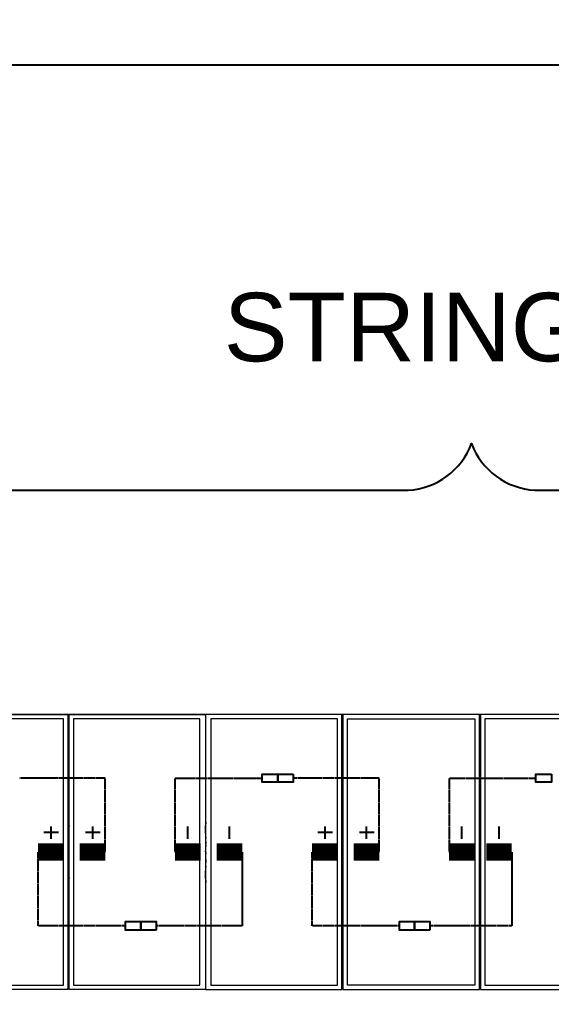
# Model space of a CAD drawing. Header units: feet. Extents: x -13743 to 68376, y -48 to 67763.
# Drawn here: x 2771.3 to 2926.7, y 2423.5 to 2706.7 of the extents above; entities that cross this region are included whole.
import ezdxf

# ---------------------------------------------------------------- set-up
doc = ezdxf.new("R2010")
doc.units = ezdxf.units.FT
doc.header["$MEASUREMENT"] = 0
doc.linetypes.add('HIDDEN', pattern=[0.375, 0.25, -0.125])
for name, color, linetype in [('E-HARN-COMP', 8, 'Continuous'), ('E-TRNK-CABL-NEG', 6, 'HIDDEN'), ('E-TRUNK-CABLE-POS', 6, 'HIDDEN'), ('G-ANNO-TEXT', 1, 'Continuous'), ('Polarity-Text', 7, 'Continuous')]:
    doc.layers.add(name, color=color, linetype=linetype)
doc.styles.add('NEI-A', font='arial.ttf')

# ---------------------------------------------------------------- blocks, each defined once
blk = doc.blocks.new('A$C47dfd34d')
at = {"lineweight": 5}
for points in [[(4.0715, 0.4133), (2.2182, 0.4133)], [(3.0415, 0.2467), (3.0415, 0.2433)], [(3.0432, 0.2467), (3.0415, 0.235)], [(3.2482, 0.235), (3.2482, 0.2467), (3.2482, 0.2433)], [(3.4532, 0.235), (3.4549, 0.2467), (3.4549, 0.2433)], [(3.6599, 0.2467), (3.6599, 0.2433)], [(3.6615, 0.2467), (3.6599, 0.235)], [(3.0415, 0.2283), (3.0432, 0.2283)], [(3.0432, 0.2217), (3.0415, 0.2217)], [(3.0415, 0.22), (3.0432, 0.22)], [(3.2482, 0.2283), (3.2499, 0.2283)], [(3.2482, 0.2217), (3.2499, 0.2217)], [(3.2482, 0.22), (3.2499, 0.22)], [(3.4532, 0.2283), (3.4549, 0.2283)], [(3.4549, 0.2217), (3.4532, 0.2217)], [(3.4532, 0.22), (3.4549, 0.22)], [(3.6599, 0.2283), (3.6615, 0.2283)], [(3.6615, 0.2217), (3.6599, 0.2217)], [(3.6599, 0.22), (3.6615, 0.22)], [(3.0432, 0.2167), (3.0415, 0.2167), (3.0432, 0.2183)], [(3.0415, 0.2067), (3.0432, 0.2083)], [(3.0432, 0.205), (3.0415, 0.205)], [(3.2482, 0.2183), (3.2482, 0.2167), (3.2499, 0.2167)], [(3.2482, 0.2067), (3.2482, 0.2083)], [(3.2482, 0.205), (3.2499, 0.205)], [(3.4549, 0.2167), (3.4532, 0.2167), (3.4549, 0.2183)], [(3.4532, 0.2067), (3.4549, 0.2083)], [(3.4549, 0.205), (3.4532, 0.205)], [(3.6615, 0.2167), (3.6599, 0.2167), (3.6615, 0.2183)], [(3.6599, 0.2067), (3.6615, 0.2083)], [(3.6615, 0.205), (3.6599, 0.205)], [(3.0415, 0.195), (3.0432, 0.195)], [(3.0432, 0.1933), (3.0415, 0.1933)], [(3.0415, 0.1917), (3.0432, 0.1917)], [(3.2482, 0.195), (3.2499, 0.195)], [(3.2482, 0.1933), (3.2499, 0.1933)], [(3.2482, 0.1917), (3.2499, 0.1917)], [(3.4532, 0.195), (3.4549, 0.195)], [(3.4549, 0.1933), (3.4532, 0.1933)], [(3.4532, 0.1917), (3.4549, 0.1917)], [(3.6599, 0.195), (3.6615, 0.195)], [(3.6615, 0.1933), (3.6599, 0.1933)], [(3.6599, 0.1917), (3.6615, 0.1917)], [(3.0432, 0.185), (3.0415, 0.185)], [(3.0415, 0.1783), (3.0432, 0.1667)], [(3.2482, 0.185), (3.2499, 0.185)], [(3.2482, 0.17), (3.2482, 0.1667), (3.2482, 0.1783)], [(3.4549, 0.185), (3.4532, 0.185)], [(3.4549, 0.17), (3.4549, 0.1667), (3.4532, 0.1783)], [(3.6615, 0.185), (3.6599, 0.185)], [(3.6599, 0.1783), (3.6615, 0.1667)], [(3.0415, 0.17), (3.0415, 0.1667)], [(3.0415, 0.1667), (3.0415, 0.1667)], [(3.0415, 0.1633), (3.0432, 0.1633)], [(3.0415, 0.1617), (3.0432, 0.1617)], [(3.2482, 0.1667), (3.2482, 0.1667)], [(3.2482, 0.1633), (3.2499, 0.1633)], [(3.2482, 0.1617), (3.2499, 0.1617)], [(3.4532, 0.1633), (3.4549, 0.1633)], [(3.4532, 0.1617), (3.4549, 0.1617)], [(3.4549, 0.1667), (3.4549, 0.1667)], [(3.6599, 0.17), (3.6599, 0.1667)], [(3.6599, 0.1667), (3.6599, 0.1667)], [(3.6599, 0.1633), (3.6615, 0.1633)], [(3.6599, 0.1617), (3.6615, 0.1617)]]:
    blk.add_lwpolyline(points, dxfattribs=at)
for points in [[(2.8366, 0.4133), (3.0415, 0.4133), (3.0415, 0), (2.8366, 0)], [(3.0432, 0.4133), (3.2482, 0.4133), (3.2482, 0), (3.0432, 0)], [(3.2482, 0), (3.4532, 0), (3.4532, 0.4133), (3.2482, 0.4133)], [(3.4549, 0.4133), (3.4549, 0), (3.6599, 0), (3.6599, 0.4133)], [(3.8665, 0.4133), (3.6615, 0.4133), (3.6615, 0), (3.8665, 0)], [(2.8432, 0.4067), (2.8432, 0.0067), (3.0349, 0.0067), (3.0349, 0.4067)], [(3.0499, 0.4067), (3.0499, 0.0067), (3.2399, 0.0067), (3.2399, 0.4067)], [(3.2565, 0.0067), (3.4465, 0.0067), (3.4465, 0.4067), (3.2565, 0.4067)], [(3.6532, 0.4067), (3.6532, 0.0067), (3.4615, 0.0067), (3.4615, 0.4067)], [(3.6682, 0.0067), (3.8582, 0.0067), (3.8582, 0.4067), (3.6682, 0.4067)], [(3.0432, 0.25), (3.0415, 0.25)], [(3.2499, 0.25), (3.2482, 0.25)], [(3.4549, 0.25), (3.4532, 0.25)], [(3.6615, 0.25), (3.6599, 0.25)]]:
    blk.add_lwpolyline(points, close=True, dxfattribs=at)

msp = doc.modelspace()

# ---------------------------------------------------------------- linework, layer by layer
at = {"layer": 'E-HARN-COMP'}
for points in [[(2846.71, 2486.39), (2846.71, 2484.06), (2842.15, 2484.06), (2842.15, 2486.39)], [(2851.27, 2486.39), (2851.27, 2484.06), (2846.71, 2484.06), (2846.71, 2486.39)], [(2926.71, 2486.39), (2926.71, 2484.06), (2922.15, 2484.06), (2922.15, 2486.39)], [(2806.71, 2440.99), (2806.71, 2443.31), (2802.15, 2443.31), (2802.15, 2440.99)], [(2811.28, 2440.99), (2811.28, 2443.31), (2806.71, 2443.31), (2806.71, 2440.99)], [(2886.71, 2440.99), (2886.71, 2443.31), (2882.15, 2443.31), (2882.15, 2440.99)], [(2891.28, 2440.99), (2891.28, 2443.31), (2886.71, 2443.31), (2886.71, 2440.99)]]:
    msp.add_lwpolyline(points, close=True, dxfattribs=at)
at = {"layer": 'E-HARN-COMP', "const_width": 5}
for points in [[(2776.75, 2463.69), (2784.21, 2463.69)], [(2796.35, 2463.69), (2788.9, 2463.69)], [(2816.76, 2463.69), (2824.21, 2463.69)], [(2836.35, 2463.69), (2828.89, 2463.69)], [(2856.75, 2463.69), (2864.21, 2463.69)], [(2876.35, 2463.69), (2868.9, 2463.69)], [(2896.76, 2463.69), (2904.21, 2463.69)], [(2915.07, 2463.69), (2907.61, 2463.69)]]:
    msp.add_lwpolyline(points, dxfattribs=at)
at = {"layer": 'E-TRNK-CABL-NEG', "ltscale": 0.1}
for points in [[(2816.76, 2463.69), (2816.76, 2485.22), (2842.15, 2485.22)], [(2896.91, 2463.69), (2896.91, 2485.22), (2922.3, 2485.22)], [(2836.35, 2463.69), (2836.35, 2442.15), (2811.28, 2442.15)], [(2915.07, 2463.69), (2915.07, 2442.15), (2891.28, 2442.15)]]:
    msp.add_lwpolyline(points, dxfattribs=at)
at = {"layer": 'E-TRUNK-CABLE-POS', "ltscale": 0.1}
for points in [[(2796.35, 2463.69), (2796.35, 2485.22), (2771.28, 2485.22)], [(2876.35, 2463.69), (2876.35, 2485.22), (2851.28, 2485.22)], [(2802.15, 2442.15), (2776.76, 2442.15), (2776.76, 2463.69)], [(2882.15, 2442.15), (2856.76, 2442.15), (2856.76, 2463.69)]]:
    msp.add_lwpolyline(points, dxfattribs=at)
at = {"layer": 'G-ANNO-TEXT', "flags": 128}
for points in [[(2217.76, 2679.43, -0.427062), (2233.58, 2693.65), (4104.78, 2693.08, 0.298343), (4123.28, 2706.73, 0.298343), (4141.79, 2693.08), (6027.64, 2693.08, -0.354962), (6038.14, 2679.43)], [(2374.17, 2555.66, -0.298343), (2392.68, 2569.31), (2884.82, 2569.31, 0.298343), (2903.33, 2582.95, 0.298343), (2921.84, 2569.31), (3474.76, 2569.31, -0.298343), (3493.27, 2555.66)]]:
    msp.add_lwpolyline(points, format="xyb", dxfattribs=at)
at = {"layer": 'Polarity-Text'}
for p, q in [((2780.44, 2471.15), (2780.44, 2467.53)), ((2792.59, 2471.15), (2792.59, 2467.53)), ((2820.41, 2471.15), (2820.41, 2467.53)), ((2832.54, 2471.15), (2832.54, 2467.53)), ((2860.44, 2471.15), (2860.44, 2467.53)), ((2872.59, 2471.15), (2872.59, 2467.53)), ((2900.41, 2471.15), (2900.41, 2467.53)), ((2911.26, 2471.15), (2911.26, 2467.53)), ((2782.72, 2469.34), (2778.45, 2469.34)), ((2794.86, 2469.34), (2790.59, 2469.34)), ((2862.72, 2469.34), (2858.45, 2469.34)), ((2874.86, 2469.34), (2870.59, 2469.34))]:
    msp.add_line(p, q, dxfattribs=at)

# ---------------------------------------------------------------- block references
at = {"xscale": 194.318304, "yscale": 194.318304, "zscale": 194.318304}
msp.add_blockref('A$C47dfd34d', (2194.43, 2423.53), dxfattribs=at)

# ---------------------------------------------------------------- texts
at = {"layer": 'G-ANNO-TEXT', "insert": (2975.34, 2626.92), "char_height": 20, "width": 143.1195, "attachment_point": 3, "style": 'NEI-A', "bg_fill": 3, "box_fill_scale": 1.5, "bg_fill_color": 256, "bg_fill_transparency": 0}
msp.add_mtext('STRING #3', dxfattribs=at)

doc.saveas('drawing.dxf')
